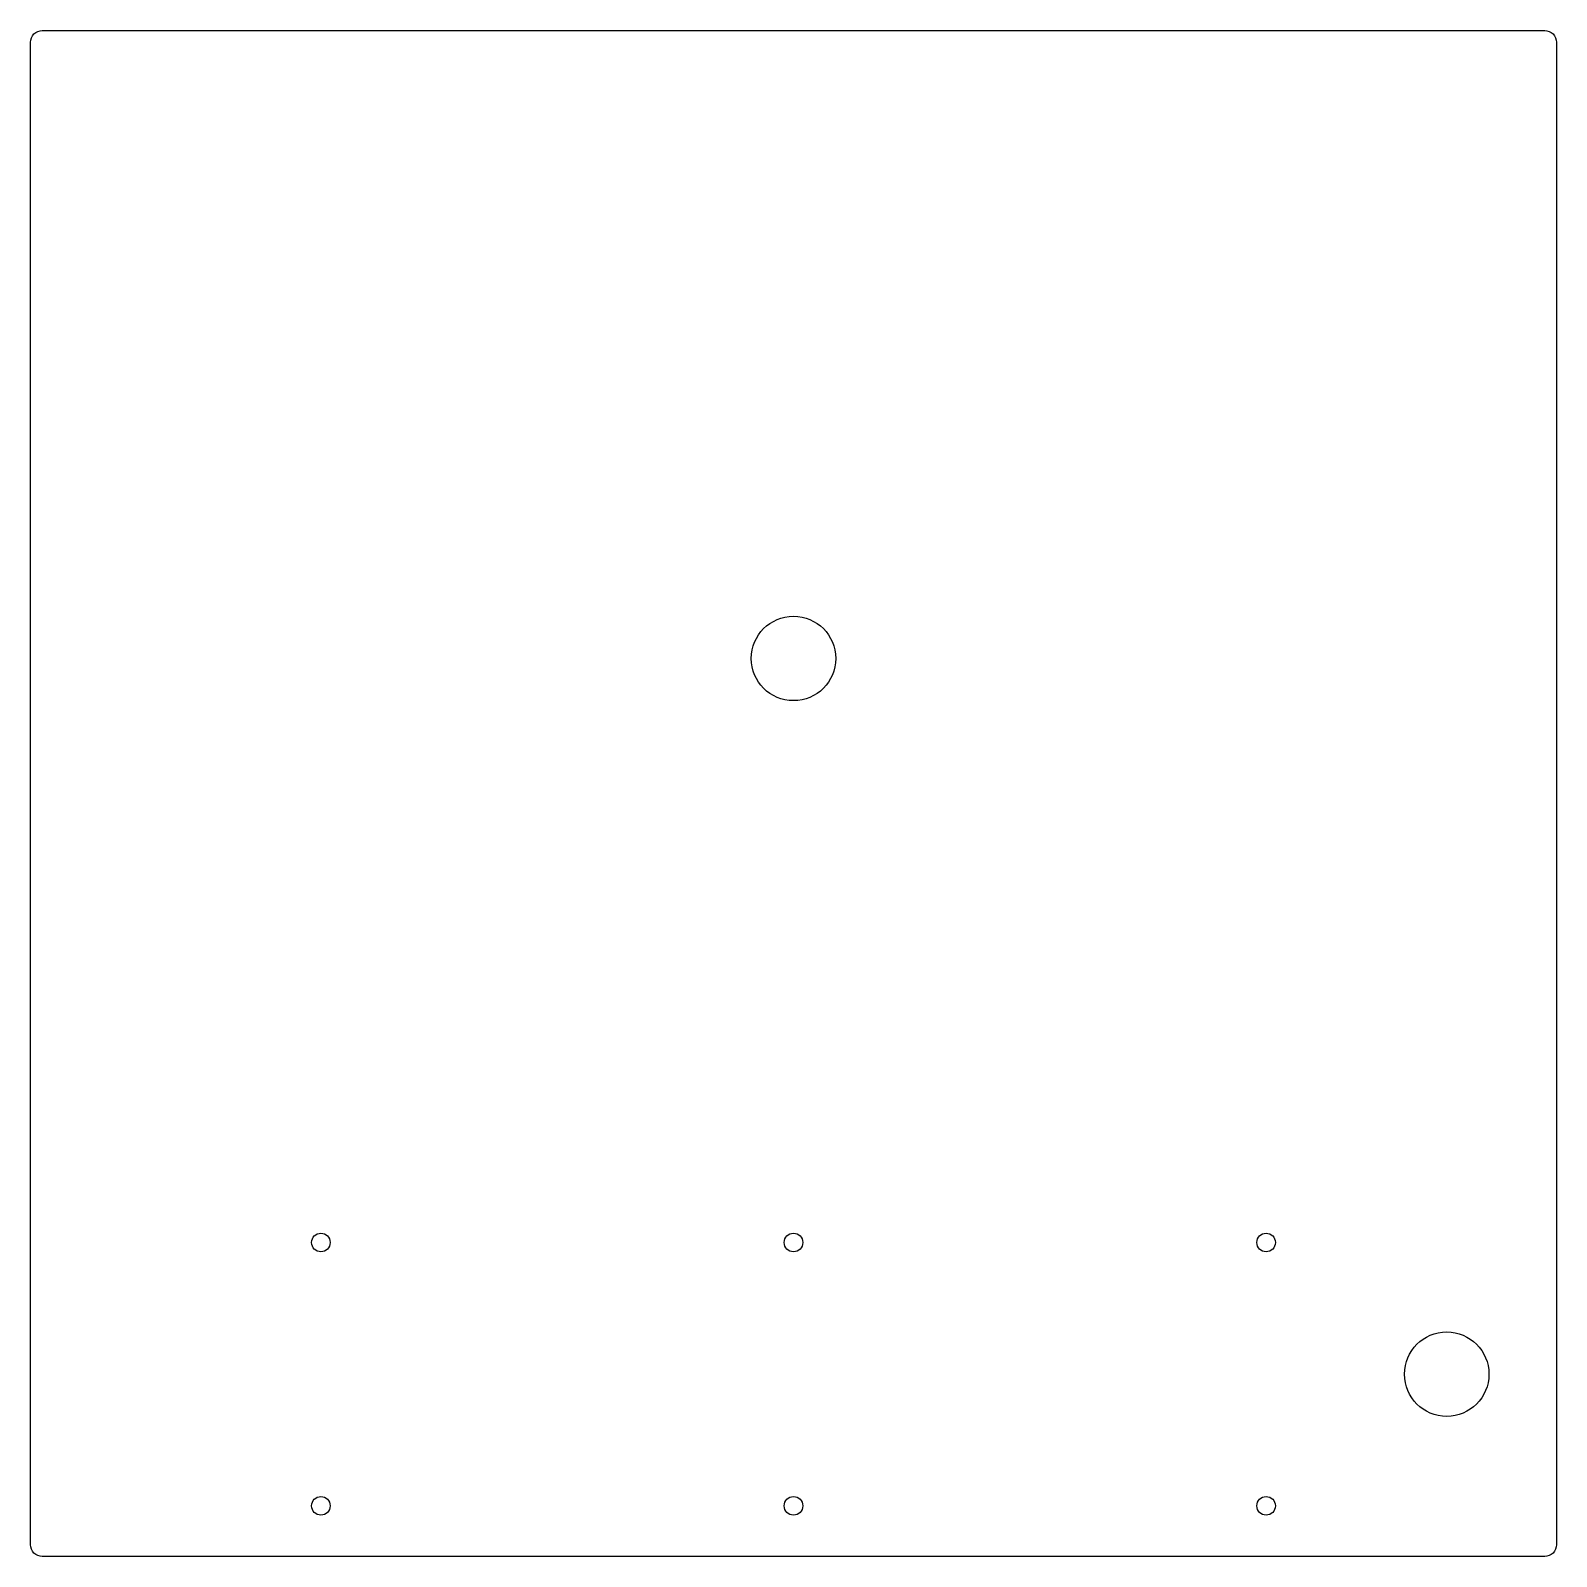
# Model space of a CAD drawing. Header units: millimetres. Extents: x -376 to 76, y -413 to 39.
import ezdxf

# ---------------------------------------------------------------- set-up
doc = ezdxf.new("R2010")
doc.units = ezdxf.units.MM
doc.layers.get('0').update_dxf_attribs({"linetype": 'CONTINUOUS'})

msp = doc.modelspace()

# ---------------------------------------------------------------- linework, layer by layer
msp.add_lwpolyline([(-372.52, -413.02, -0.414214), (-376.02, -409.52), (-376.02, 35.52, -0.414214), (-372.52, 39.02), (72.52, 39.02, -0.414214), (76.02, 35.52), (76.02, -409.52, -0.414214), (72.52, -413.02)], format="xyb", close=True)
for centre, radius in [((-150, -147), 12.5), ((-290, -320.01), 2.75), ((-150, -320.01), 2.75), ((-10, -320.01), 2.75), ((43.5, -359.01), 12.5), ((-290, -398.01), 2.75), ((-150, -398.01), 2.75), ((-10, -398.01), 2.75)]:
    msp.add_circle(centre, radius)

doc.saveas('drawing.dxf')
